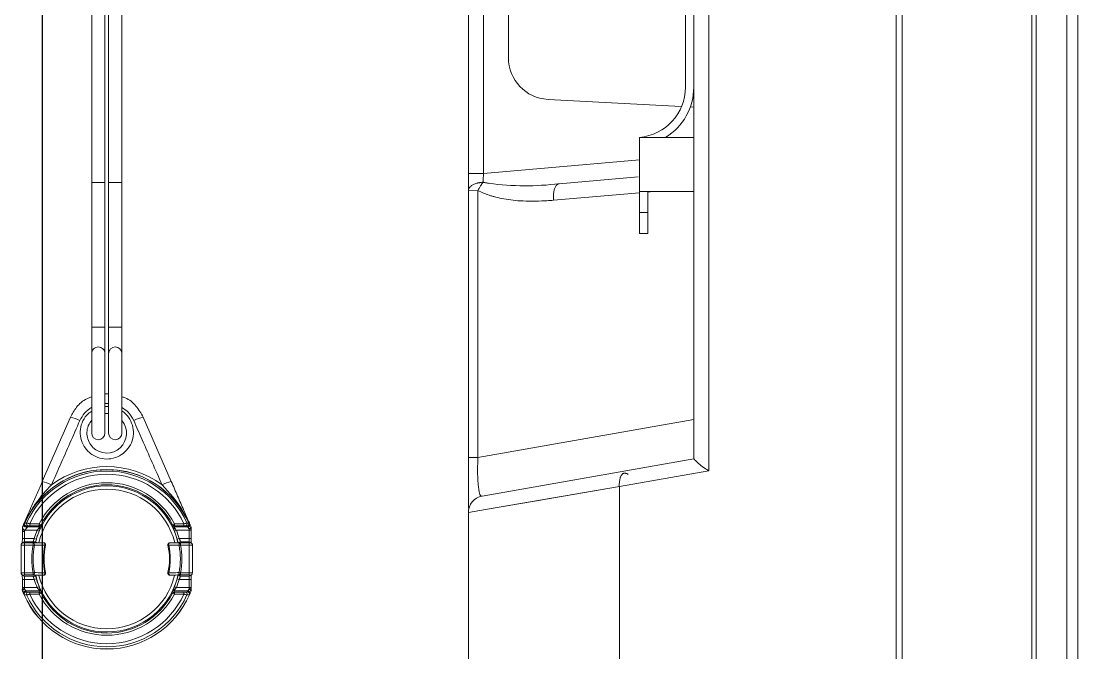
# Model space of a CAD drawing. Extents: x -382 to 1420, y -377 to 265.
# Drawn here: x 396.362 to 401.344, y -176.146 to -173.168 of the extents above; entities that cross this region are included whole.
import ezdxf

# ---------------------------------------------------------------- set-up
doc = ezdxf.new("R2010")
doc.units = 0
doc.header["$MEASUREMENT"] = 0
for name, color, linetype in [('AV-Anno-Iden', 154, 'CONTINUOUS'), ('AV-Detl-Obje', 84, 'CONTINUOUS'), ('AV-Detl-Obje-Brkt', 202, 'CONTINUOUS'), ('AV-Elev-Wall', 160, 'CONTINUOUS')]:
    doc.layers.add(name, color=color, linetype=linetype)

# ---------------------------------------------------------------- blocks, each defined once
blk = doc.blocks.new('A$C42D23839')
at = {"layer": 'AV-Detl-Obje-Brkt', "linetype": 'Continuous', "lineweight": 15}
for p, q in [((1.6334, 4.0956), (1.6334, 2.1671)), ((1.6958, 2.1671), (1.6958, 4.0567)), ((1.7133, 4.0499), (1.7133, 2.1671)), ((1.7758, 2.1671), (1.7758, 4.0368)), ((1.6334, 2.1671), (1.6334, 1.4861)), ((1.6334, 2.1671), (1.6958, 2.1671)), ((1.6958, 1.4861), (1.6958, 2.1671)), ((1.7133, 2.1671), (1.7133, 1.4861)), ((1.7133, 2.1671), (1.7446, 2.1671)), ((1.7446, 2.1671), (1.7758, 2.1671)), ((1.7758, 1.4861), (1.7758, 2.1671)), ((1.6334, 1.4861), (1.6334, 1.3613)), ((1.6334, 1.4861), (1.6958, 1.4861)), ((1.6958, 1.3613), (1.6958, 1.4861)), ((1.7133, 1.4861), (1.7133, 1.3613)), ((1.7133, 1.4861), (1.7446, 1.4861)), ((1.7446, 1.4861), (1.7758, 1.4861)), ((1.7758, 1.3613), (1.7758, 1.4861)), ((1.6334, 1.3613), (1.6334, 0.9866)), ((1.6958, 0.9866), (1.6958, 1.3613)), ((1.7133, 1.3613), (1.7133, 0.9866)), ((1.7758, 0.9866), (1.7758, 1.3613)), ((1.6946, 1.1716), (1.7119, 1.1713)), ((1.7133, 1.1263), (1.6958, 1.1267)), ((1.6958, 1.1126), (1.7133, 1.1124)), ((1.4007, 0.7588), (1.5328, 1.0616)), ((1.7133, 1.0789), (1.6958, 1.0791)), ((1.8763, 1.0616), (2.0085, 0.7588)), ((1.3148, 0.5619), (1.3176, 0.5621)), ((1.3153, 0.5632), (1.3177, 0.5621)), ((1.3176, 0.5621), (1.318, 0.5622)), ((1.3177, 0.5621), (1.3176, 0.5621)), ((1.3263, 0.5483), (1.3239, 0.548)), ((1.3268, 0.5483), (1.3263, 0.5483)), ((1.3353, 0.5491), (1.3268, 0.5483)), ((1.3413, 0.5492), (1.3413, 0.5592)), ((1.3413, 0.5592), (1.3856, 0.5592)), ((1.3856, 0.5492), (1.3413, 0.5492)), ((1.3856, 0.5492), (1.3856, 0.5592)), ((1.3945, 0.5545), (1.3856, 0.5592)), ((1.3887, 0.5441), (1.3856, 0.5492)), ((2.0147, 0.5545), (2.0235, 0.5592)), ((2.0235, 0.5492), (2.0204, 0.5441)), ((2.0235, 0.5592), (2.0679, 0.5592)), ((2.0235, 0.5492), (2.0235, 0.5592)), ((2.0679, 0.5492), (2.0235, 0.5492)), ((2.0679, 0.5492), (2.0679, 0.5592)), ((2.0824, 0.5483), (2.0739, 0.5491)), ((2.0829, 0.5483), (2.0824, 0.5483)), ((2.0852, 0.548), (2.0829, 0.5483)), ((2.0912, 0.5622), (2.0915, 0.5621)), ((2.0939, 0.5632), (2.0915, 0.5621)), ((2.0915, 0.5621), (2.0915, 0.5621)), ((2.0915, 0.5621), (2.0944, 0.5619)), ((1.3064, 0.5382), (1.3074, 0.5437)), ((1.3064, 0.5285), (1.3064, 0.4895)), ((1.3064, 0.5285), (1.3164, 0.5285)), ((1.3765, 0.5285), (1.3164, 0.5285)), ((1.3164, 0.5285), (1.3164, 0.4895)), ((1.3223, 0.5441), (1.3887, 0.5441)), ((1.3857, 0.5247), (1.3765, 0.5285)), ((1.3824, 0.5367), (1.3855, 0.5395)), ((1.3935, 0.5405), (1.3915, 0.5377)), ((2.0177, 0.5377), (2.0156, 0.5405)), ((2.0204, 0.5441), (2.0783, 0.5441)), ((2.0235, 0.5247), (2.0327, 0.5285)), ((2.0236, 0.5395), (2.0268, 0.5367)), ((2.0907, 0.5285), (2.0327, 0.5285)), ((2.0795, 0.5427), (2.0783, 0.5441)), ((2.0907, 0.5285), (2.0963, 0.5304)), ((2.0927, 0.5225), (2.0963, 0.5304)), ((2.0927, 0.4895), (2.0927, 0.5225)), ((2.1027, 0.5225), (2.0927, 0.5225)), ((2.1027, 0.5292), (2.1027, 0.5225)), ((2.1027, 0.4895), (2.1027, 0.5225)), ((1.3008, 0.459), (1.3008, 0.3276)), ((1.3087, 0.471), (1.3038, 0.466)), ((1.3064, 0.4895), (1.3164, 0.4895)), ((1.3158, 0.4739), (1.3108, 0.469)), ((1.3108, 0.469), (1.3165, 0.4688)), ((1.3574, 0.4739), (1.3158, 0.4739)), ((1.3164, 0.4895), (1.363, 0.4895)), ((1.3165, 0.4588), (1.3165, 0.4688)), ((1.3165, 0.4688), (1.3572, 0.4688)), ((1.3165, 0.4588), (1.3165, 0.3277)), ((1.3572, 0.4588), (1.3165, 0.4588)), ((1.3572, 0.4688), (1.4064, 0.4699)), ((1.3572, 0.4588), (1.3572, 0.4688)), ((1.3636, 0.4576), (1.3572, 0.4588)), ((1.3603, 0.4705), (1.3574, 0.4739)), ((1.362, 0.4703), (1.3603, 0.4705)), ((1.3726, 0.4868), (1.363, 0.4895)), ((1.3685, 0.4701), (1.3692, 0.4731)), ((1.4064, 0.4699), (1.3788, 0.47)), ((1.4162, 0.4577), (1.4128, 0.4585)), ((1.9965, 0.4585), (1.9931, 0.4577)), ((2.0317, 0.4699), (2.0028, 0.4699)), ((2.0028, 0.4699), (2.0519, 0.4688)), ((2.0317, 0.4699), (2.0028, 0.4699)), ((2.0366, 0.4868), (2.0462, 0.4895)), ((2.0438, 0.4704), (2.04, 0.4735)), ((2.04, 0.4735), (2.0407, 0.4702)), ((2.0519, 0.4588), (2.0455, 0.4576)), ((2.0462, 0.4895), (2.0927, 0.4895)), ((2.0934, 0.4739), (2.0517, 0.4739)), ((2.0519, 0.4588), (2.0519, 0.4688)), ((2.0519, 0.4688), (2.0927, 0.4688)), ((2.0927, 0.4588), (2.0519, 0.4588)), ((2.1027, 0.4895), (2.0927, 0.4895)), ((2.0927, 0.4688), (2.0983, 0.469)), ((2.0927, 0.4588), (2.0927, 0.4688)), ((2.0927, 0.3277), (2.0927, 0.4588)), ((2.0983, 0.469), (2.0934, 0.4739)), ((2.1054, 0.466), (2.1005, 0.471)), ((2.1083, 0.3276), (2.1083, 0.459)), ((1.3038, 0.3205), (1.3087, 0.3156)), ((1.3165, 0.3177), (1.3108, 0.3176)), ((1.3108, 0.3176), (1.3158, 0.3126)), ((1.3158, 0.3126), (1.3574, 0.3126)), ((1.3165, 0.3277), (1.3572, 0.3277)), ((1.3165, 0.3177), (1.3165, 0.3277)), ((1.3572, 0.3177), (1.3165, 0.3177)), ((1.3572, 0.3277), (1.3636, 0.3289)), ((1.3572, 0.3177), (1.3572, 0.3277)), ((1.4064, 0.3166), (1.3572, 0.3177)), ((1.3574, 0.3126), (1.3603, 0.3161)), ((1.363, 0.297), (1.3726, 0.2997)), ((1.3788, 0.3166), (1.4064, 0.3166)), ((1.4128, 0.328), (1.4162, 0.3288)), ((1.9931, 0.3288), (1.9965, 0.3281)), ((2.0519, 0.3177), (2.0028, 0.3166)), ((2.0028, 0.3166), (2.0317, 0.3166)), ((2.0028, 0.3166), (2.0317, 0.3166)), ((2.0462, 0.297), (2.0366, 0.2997)), ((2.0407, 0.3163), (2.04, 0.3131)), ((2.0455, 0.3289), (2.0519, 0.3277)), ((2.0517, 0.3126), (2.0934, 0.3126)), ((2.0519, 0.3277), (2.0927, 0.3277)), ((2.0519, 0.3177), (2.0519, 0.3277)), ((2.0927, 0.3177), (2.0519, 0.3177)), ((2.0927, 0.3177), (2.0927, 0.3277)), ((2.0983, 0.3176), (2.0927, 0.3177)), ((2.0934, 0.3126), (2.0983, 0.3176)), ((2.1005, 0.3156), (2.1054, 0.3205)), ((1.3064, 0.297), (1.3064, 0.258)), ((1.3164, 0.297), (1.3064, 0.297)), ((1.3164, 0.258), (1.3064, 0.258)), ((1.363, 0.297), (1.3164, 0.297)), ((1.3164, 0.297), (1.3164, 0.258)), ((1.3164, 0.258), (1.3765, 0.258)), ((1.3765, 0.258), (1.3857, 0.2619)), ((1.3855, 0.247), (1.3824, 0.2499)), ((2.0327, 0.258), (2.0235, 0.2619)), ((2.0268, 0.2499), (2.0236, 0.247)), ((2.0327, 0.258), (2.0927, 0.258)), ((2.0927, 0.297), (2.0462, 0.297)), ((2.0927, 0.258), (2.0927, 0.297)), ((2.0927, 0.297), (2.1027, 0.297)), ((2.0927, 0.258), (2.1027, 0.258)), ((2.1027, 0.258), (2.1027, 0.297)), ((1.3074, 0.2429), (1.3064, 0.2483)), ((1.3148, 0.2245), (1.3151, 0.2246)), ((1.3887, 0.2424), (1.3223, 0.2424)), ((1.324, 0.2384), (1.3353, 0.2375)), ((1.3413, 0.2374), (1.3413, 0.2274)), ((1.3413, 0.2374), (1.3856, 0.2374)), ((1.3856, 0.2274), (1.3413, 0.2274)), ((1.3856, 0.2374), (1.3887, 0.2424)), ((1.3856, 0.2274), (1.3856, 0.2374)), ((1.3856, 0.2274), (1.3945, 0.232)), ((1.3915, 0.2488), (1.3935, 0.246)), ((2.0235, 0.2274), (2.0147, 0.232)), ((2.0156, 0.246), (2.0177, 0.2488)), ((2.0204, 0.2424), (2.0235, 0.2374)), ((2.0869, 0.2424), (2.0204, 0.2424)), ((2.0235, 0.2374), (2.0679, 0.2374)), ((2.0235, 0.2374), (2.0235, 0.2274)), ((2.0679, 0.2274), (2.0235, 0.2274)), ((2.0679, 0.2374), (2.0679, 0.2274)), ((2.0739, 0.2375), (2.0852, 0.2384)), ((2.0943, 0.2245), (2.094, 0.2246)), ((2.1018, 0.2429), (2.1028, 0.2483))]:
    blk.add_line(p, q, dxfattribs=at)
at = {"layer": 'AV-Detl-Obje-Brkt', "linetype": 'Continuous', "lineweight": 15, "flags": 128}
for points in [[(2.0777, 0.5441), (2.0817, 0.5445), (2.084, 0.5451)], [(2.0843, 0.5438), (2.0832, 0.5434), (2.0795, 0.5427)], [(1.3018, 0.4631), (1.3025, 0.4645), (1.3038, 0.466)], [(2.1054, 0.3205), (2.1066, 0.322), (2.1075, 0.3235)]]:
    blk.add_lwpolyline(points, dxfattribs=at)
at = {"layer": 'AV-Detl-Obje-Brkt', "linetype": 'Continuous', "lineweight": 15}
for centre, radius, start, end in [((1.6646, 1.3612), 0.0312, 0.0369, 179.9631), ((1.7445, 1.3612), 0.0312, 89.9771, 179.9771), ((1.7446, 1.3612), 0.0312, 0.0229, 90.0229), ((1.5013, 0.8991), 0.1655, 62.4653, 79.0136), ((1.9079, 0.8991), 0.1655, 100.9864, 117.5347), ((1.7046, 0.9857), 0.093, 139.9845, 314.4176), ((1.6646, 0.9866), 0.0312, 180, 0), ((1.7446, 0.9866), 0.0312, 180, 0), ((1.7046, 0.3933), 0.4219, 23.6008, 156.3992), ((1.7046, 0.3933), 0.4144, 24.1759, 155.8241), ((1.7046, 0.3933), 0.4214, 38.9031, 147.9903), ((1.7046, 0.3933), 0.4356, 53.2381, 126.7619), ((1.7046, 0.3933), 0.3994, 24.5433, 155.4567), ((1.7046, 0.3933), 0.3595, 27.4787, 152.5213), ((1.3293, 0.5072), 0.2615, 64.022, 74.1649), ((2.0799, 0.5072), 0.2615, 105.8351, 115.978), ((1.7046, 0.3933), 0.3443, 12.9956, 166.8917), ((1.7046, 0.3933), 0.3293, 13.7563, 166.4912), ((1.7046, 0.3933), 0.3495, 27.4787, 152.5213), ((1.7046, 0.3933), 0.4247, 158.5708, 158.7458), ((1.3223, 0.5541), 0.00999, 157.2029, 269.9955), ((1.7046, 0.3933), 0.4247, 156.6049, 157.1853), ((1.3239, 0.5579), 0.00999, 156.6227, 269.9951), ((1.7046, 0.3933), 0.4247, 156.4218, 156.6049), ((1.3269, 0.5583), 0.01, 157.839, 266.632), ((1.3272, 0.5583), 0.01, 157.4594, 267.653), ((1.3357, 0.5591), 0.01, 156.9314, 267.6199), ((1.3856, 0.5592), 0.01, 270.0255, 332.4958), ((1.3887, 0.5541), 0.01, 270.0258, 332.9921), ((2.4905, 1.2386), 1.292, 211.9719, 212.2334), ((0.9217, 1.2367), 1.2884, 327.7663, 328.0285), ((2.0205, 0.5541), 0.01, 207.0079, 269.9742), ((2.0235, 0.5592), 0.01, 207.5042, 269.9745), ((2.0735, 0.5591), 0.01, 272.3801, 23.0686), ((2.0819, 0.5583), 0.01, 272.347, 22.5406), ((2.0823, 0.5583), 0.01, 273.368, 22.161), ((2.0852, 0.5579), 0.00999, 270.0049, 23.3773), ((2.0866, 0.5546), 0.00999, 270.0045, 22.8784), ((1.7046, 0.3933), 0.4247, 23.3951, 23.5782), ((1.7046, 0.3933), 0.4247, 22.896, 23.3951), ((1.7046, 0.3933), 0.4247, 20.8069, 21.4292), ((1.3141, 0.5434), 0.0093, 214.198, 284.3087), ((1.3175, 0.546), 0.0104, 192.7862, 265.5283), ((1.7046, 0.3833), 0.4147, 156.6049, 157.1853), ((1.7046, 0.3933), 0.3549, 157.6044, 164.2684), ((1.7046, 0.3933), 0.3449, 157.6044, 164.2684), ((1.3863, 0.5428), 0.00731, 237.9198, 315.2546), ((2.0229, 0.5428), 0.00731, 224.7454, 302.0802), ((1.7046, 0.3933), 0.3449, 15.7316, 22.3956), ((1.7046, 0.3933), 0.3549, 15.7316, 22.3956), ((1.7046, 0.3833), 0.4147, 22.896, 23.3951), ((1.7046, 0.3933), 0.4091, 18.4174, 19.2995), ((2.0976, 0.5202), 0.0104, 60.5062, 97.1794), ((2.0991, 0.5385), 0.00355, 359.2467, 42.1297), ((1.3108, 0.459), 0.00998, 89.956, 134.9966), ((1.3158, 0.4639), 0.00998, 89.956, 134.9966), ((1.7046, 0.3933), 0.3535, 169.3133, 190.6867), ((1.3543, 0.4597), 0.00954, 347.2399, 72.3878), ((1.3575, 0.4639), 0.00999, 39.1841, 90.038), ((1.7046, 0.3933), 0.347, 169.3133, 190.6867), ((1.7046, 0.3933), 0.299, 167.4012, 192.5988), ((1.4035, 0.4607), 0.00963, 346.4114, 71.9513), ((1.4064, 0.4599), 0.00999, 347.4012, 89.8718), ((1.7046, 0.3933), 0.2955, 167.4012, 192.5988), ((2.0028, 0.4599), 0.00999, 90.1282, 192.5926), ((1.7046, 0.3933), 0.2956, 347.4074, 12.5926), ((2.0058, 0.4607), 0.00963, 108.1948, 193.5937), ((1.7046, 0.3933), 0.2991, 347.4074, 12.5926), ((2.0548, 0.4597), 0.00954, 107.7585, 192.7745), ((1.7046, 0.3933), 0.347, 349.3128, 10.6872), ((1.7046, 0.3933), 0.3535, 349.3128, 10.6872), ((2.0934, 0.4639), 0.00998, 45.0034, 90.044), ((2.0983, 0.459), 0.00998, 45.0034, 90.044), ((2.0983, 0.459), 0.00998, 22.1844, 44.9992), ((1.3108, 0.3276), 0.00998, 199.4115, 224.999), ((1.3108, 0.3276), 0.00998, 225.0034, 270.044), ((1.3158, 0.3226), 0.00998, 225.0034, 270.044), ((1.3543, 0.3268), 0.00954, 287.6122, 12.7601), ((1.3575, 0.3226), 0.00999, 269.9613, 320.8025), ((1.7046, 0.3933), 0.3443, 191.8193, 346.8372), ((1.7046, 0.3933), 0.3449, 195.7316, 202.3956), ((1.7046, 0.3933), 0.3293, 193.7032, 346.3886), ((1.4035, 0.3258), 0.00963, 288.0487, 13.5886), ((1.4064, 0.3266), 0.00999, 270.1282, 12.5988), ((2.0028, 0.3266), 0.00999, 167.4074, 269.8718), ((2.0058, 0.3258), 0.00963, 166.4063, 251.8052), ((1.7046, 0.3933), 0.3449, 337.6044, 344.2684), ((2.0548, 0.3268), 0.00954, 167.2255, 252.2415), ((2.0934, 0.3226), 0.00998, 269.956, 314.9966), ((2.0983, 0.3276), 0.00998, 269.956, 314.9966), ((1.3141, 0.2431), 0.0093, 75.6913, 145.802), ((1.3175, 0.2406), 0.0104, 94.4717, 167.2138), ((1.7046, 0.3933), 0.3549, 195.7316, 202.3956), ((1.3863, 0.2437), 0.00731, 44.7454, 122.0802), ((2.0229, 0.2437), 0.00731, 57.9198, 135.2546), ((1.7046, 0.3933), 0.3549, 337.6044, 344.2684), ((2.0916, 0.2406), 0.0104, 12.7862, 85.5283), ((2.0951, 0.2431), 0.0093, 34.198, 104.3087), ((1.7046, 0.3933), 0.4247, 201.2879, 201.4894), ((1.3223, 0.2324), 0.00999, 90.0045, 202.7971), ((1.7046, 0.3933), 0.4247, 202.8147, 203.414), ((1.324, 0.2285), 0.00999, 90.0049, 203.3962), ((1.3244, 0.2284), 0.01, 92.3364, 202.369), ((1.7046, 0.3933), 0.4247, 203.414, 336.586), ((1.7046, 0.3933), 0.4244, 203.414, 336.586), ((1.7046, 0.4033), 0.4147, 202.8147, 203.414), ((1.3357, 0.2275), 0.01, 92.3801, 203.0686), ((1.7046, 0.3933), 0.4144, 204.1759, 335.8241), ((1.7046, 0.3933), 0.3994, 204.5433, 335.4567), ((1.3856, 0.2274), 0.01, 27.5042, 89.9745), ((1.7046, 0.3933), 0.3595, 207.4787, 332.5213), ((1.3887, 0.2324), 0.01, 27.0079, 89.9742), ((2.4874, -0.4502), 1.2884, 147.7663, 148.0285), ((1.7046, 0.3933), 0.3495, 207.4787, 332.5213), ((2.0205, 0.2324), 0.01, 90.0258, 152.9921), ((0.9187, -0.4521), 1.292, 31.9719, 32.2334), ((2.0235, 0.2274), 0.01, 90.0255, 152.4958), ((2.0735, 0.2275), 0.01, 336.9314, 87.6199), ((1.7046, 0.4033), 0.4147, 336.586, 337.1853), ((2.0848, 0.2284), 0.01, 337.631, 87.6636), ((2.0852, 0.2285), 0.00999, 336.6038, 89.9951), ((2.0869, 0.2324), 0.00999, 337.2029, 89.9955), ((1.7046, 0.3933), 0.4247, 336.586, 337.1853), ((1.7046, 0.3933), 0.4247, 338.5094, 338.7114)]:
    blk.add_arc(centre, radius, start, end, dxfattribs=at)
for centre, major_axis, ratio, start_param, end_param in [((1.3058, 0.5285), (0, 0.0256), 0.026186, 4.712389, 5.100747), ((1.3157, 0.5285), (0, 0.0156), 0.042945, 4.712389, 5.100747), ((1.3165, 0.459), (0.0156, 0), 0.009427, 3.115413, 4.712389), ((1.3058, 0.4895), (0, 0.0256), 0.026186, 3.744453, 4.712389), ((1.3157, 0.4895), (0, 0.0156), 0.042945, 3.167773, 4.712389), ((2.0934, 0.4895), (0, 0.0156), 0.042945, 1.570796, 3.115413), ((2.0927, 0.459), (0.0156, 0), 0.009427, 4.712389, 6.309365), ((2.1034, 0.4895), (0, 0.0256), 0.026186, 1.570796, 2.51859), ((1.3165, 0.3276), (0.0156, 0), 0.009427, 1.570796, 3.167773), ((1.3058, 0.297), (0, 0.0256), 0.026186, 4.712389, 5.660182), ((1.3157, 0.297), (0, 0.0156), 0.042945, 4.712389, 6.257005), ((2.0927, 0.3276), (0.0156, 0), 0.009427, 6.257005, 7.853982), ((2.0934, 0.297), (0, 0.0156), 0.042945, 0.02618, 1.570796), ((2.1034, 0.297), (0, 0.0256), 0.026186, 0.60286, 1.570796), ((1.3058, 0.258), (0, 0.0256), 0.026186, 4.324031, 4.712389), ((1.3157, 0.258), (0, 0.0156), 0.042945, 4.324031, 4.712389), ((2.0934, 0.258), (0, 0.0156), 0.042945, 1.570796, 1.959154), ((2.1034, 0.258), (0, 0.0256), 0.026186, 1.570796, 1.959154)]:
    blk.add_ellipse(centre, major_axis=major_axis, ratio=ratio, start_param=start_param, end_param=end_param, dxfattribs=at)
for points, knots in [([(1.5328, 1.0616), (1.5433, 1.0798), (1.5641, 1.1162), (1.6024, 1.1486), (1.628, 1.1561), (1.6334, 1.1577)], [0, 0, 0, 0, 0.440898, 0.882048, 1, 1, 1, 1]), ([(1.7758, 1.1572), (1.7836, 1.1547), (1.8113, 1.1455), (1.8483, 1.1121), (1.8674, 1.0777), (1.8763, 1.0616)], [0, 0, 0, 0, 0.171605, 0.611562, 1, 1, 1, 1]), ([(1.6334, 1.1074), (1.6227, 1.1004), (1.5988, 1.0849), (1.5853, 1.0597), (1.5778, 1.0459)], [0, 0, 0, 0, 0.449261, 1, 1, 1, 1]), ([(1.8314, 1.0459), (1.8249, 1.058), (1.8114, 1.0833), (1.788, 1.0998), (1.7758, 1.1083)], [0, 0, 0, 0, 0.481242, 1, 1, 1, 1]), ([(1.7918, 0.8995), (1.7864, 0.8948), (1.7704, 0.8809), (1.7375, 0.8664), (1.695, 0.8624), (1.6533, 0.8727), (1.6173, 0.8961), (1.5912, 0.9303), (1.578, 0.971), (1.5791, 1.0139), (1.5946, 1.0536), (1.6149, 1.0795), (1.6301, 1.0892), (1.6334, 1.0914)], [0, 0, 0, 0, 0.052004, 0.154263, 0.255317, 0.357568, 0.460097, 0.562641, 0.665033, 0.76721, 0.86926, 0.971432, 1, 1, 1, 1]), ([(1.7697, 0.9193), (1.7732, 0.923), (1.7839, 0.9344), (1.7958, 0.9585), (1.7999, 0.9901), (1.7939, 1.0217), (1.7818, 1.0389), (1.7758, 1.0473)], [0, 0, 0, 0, 0.109422, 0.333059, 0.557559, 0.782153, 1, 1, 1, 1]), ([(1.7758, 1.0904), (1.7841, 1.0845), (1.8038, 1.0702), (1.8233, 1.0359), (1.8325, 0.9941), (1.8267, 0.9517), (1.8109, 0.9197), (1.7966, 0.9045), (1.7918, 0.8995)], [0, 0, 0, 0, 0.138189, 0.33043, 0.522755, 0.714798, 0.906201, 1, 1, 1, 1]), ([(1.5778, 1.0459), (1.5644, 1.0155), (1.5199, 0.9143), (1.4751, 0.8131), (1.4439, 0.7423)], [0, 0, 0, 0, 0.300592, 1, 1, 1, 1]), ([(1.9653, 0.7423), (1.9519, 0.7727), (1.9071, 0.874), (1.8625, 0.9751), (1.8314, 1.0459)], [0, 0, 0, 0, 0.300595, 1, 1, 1, 1]), ([(1.3153, 0.5632), (1.324, 0.5831), (1.3427, 0.6259), (1.3702, 0.689), (1.3905, 0.7354), (1.4007, 0.7588)], [0, 0, 0, 0, 0.301818, 0.649408, 1, 1, 1, 1]), ([(2.0085, 0.7588), (2.0168, 0.7398), (2.0335, 0.7016), (2.0555, 0.651), (2.0754, 0.6055), (2.0877, 0.5773), (2.0939, 0.5632)], [0, 0, 0, 0, 0.284995, 0.575463, 0.786743, 1, 1, 1, 1]), ([(1.4439, 0.7423), (1.4098, 0.7057), (1.3733, 0.6665), (1.3475, 0.6202), (1.3458, 0.6171)], [0, 0, 0, 0, 0.934119, 1, 1, 1, 1]), ([(2.0357, 0.6597), (2.0279, 0.6705), (2.0067, 0.6999), (1.9813, 0.7259), (1.9653, 0.7423)], [0, 0, 0, 0, 0.369659, 1, 1, 1, 1]), ([(2.0915, 0.5621), (2.0771, 0.5924), (2.0609, 0.6265), (2.0382, 0.6564), (2.0357, 0.6597)], [0, 0, 0, 0, 0.889018, 1, 1, 1, 1]), ([(1.3458, 0.6171), (1.3417, 0.61), (1.3313, 0.5922), (1.3228, 0.5734), (1.3177, 0.5621)], [0, 0, 0, 0, 0.398712, 1, 1, 1, 1]), ([(1.3074, 0.5437), (1.3077, 0.5446), (1.309, 0.5479), (1.3109, 0.5527), (1.3127, 0.5569), (1.3129, 0.5576), (1.3131, 0.558)], [0, 0, 0, 0, 0.118513, 0.421658, 0.711392, 1, 1, 1, 1]), ([(1.318, 0.5622), (1.3199, 0.5624), (1.3227, 0.5626), (1.3256, 0.5629), (1.3265, 0.563)], [0, 0, 0, 0, 0.686394, 1, 1, 1, 1]), ([(1.3265, 0.563), (1.3271, 0.5629), (1.3283, 0.5626), (1.3318, 0.5617), (1.3362, 0.5605), (1.3396, 0.5596), (1.3413, 0.5592)], [0, 0, 0, 0, 0.249881, 0.492976, 0.745798, 1, 1, 1, 1]), ([(1.3413, 0.5492), (1.3406, 0.5492), (1.3393, 0.5492), (1.3375, 0.5491), (1.336, 0.5491), (1.3355, 0.5491), (1.3353, 0.5491)], [0, 0, 0, 0, 0.261219, 0.517634, 0.75852, 1, 1, 1, 1]), ([(2.0679, 0.5592), (2.0697, 0.5597), (2.0735, 0.5607), (2.0784, 0.5619), (2.0814, 0.5627), (2.0824, 0.5629), (2.0827, 0.563)], [0, 0, 0, 0, 0.281347, 0.567741, 0.848358, 1, 1, 1, 1]), ([(2.0739, 0.5491), (2.0737, 0.5491), (2.0734, 0.5491), (2.0721, 0.5491), (2.0701, 0.5492), (2.0686, 0.5492), (2.0679, 0.5492)], [0, 0, 0, 0, 0.145896, 0.421612, 0.711012, 1, 1, 1, 1]), ([(2.0827, 0.563), (2.0846, 0.5628), (2.0875, 0.5625), (2.0903, 0.5623), (2.0912, 0.5622)], [0, 0, 0, 0, 0.686394, 1, 1, 1, 1]), ([(2.0847, 0.5444), (2.0854, 0.5444), (2.0865, 0.5445), (2.0876, 0.5446), (2.0887, 0.5448), (2.0902, 0.5452), (2.0925, 0.5463), (2.0949, 0.5485), (2.0958, 0.5507), (2.0962, 0.5517)], [0, 0, 0, 0, 0.275329, 0.375396, 0.445238, 0.520577, 0.636705, 0.83334, 1, 1, 1, 1]), ([(2.0944, 0.562), (2.0953, 0.5599), (2.0973, 0.5552), (2.1001, 0.548), (2.1016, 0.5441)], [0, 0, 0, 0, 0.467003, 1, 1, 1, 1]), ([(2.0964, 0.5538), (2.0966, 0.5544), (2.0968, 0.5555), (2.0964, 0.5565), (2.0962, 0.5571)], [0, 0, 0, 0, 0.495689, 1, 1, 1, 1]), ([(1.3164, 0.5344), (1.3164, 0.5344), (1.3164, 0.5347), (1.3164, 0.5351), (1.3166, 0.5354), (1.3167, 0.5356)], [0, 0, 0, 0, 0.009876, 0.648711, 1, 1, 1, 1]), ([(1.3223, 0.5441), (1.3221, 0.5439), (1.3219, 0.5435), (1.3201, 0.5409), (1.3183, 0.5381), (1.3171, 0.5361), (1.3167, 0.5356)], [0, 0, 0, 0, 0.2812966, 0.5695002, 0.8780553, 1, 1, 1, 1]), ([(1.3765, 0.5285), (1.3778, 0.5304), (1.3798, 0.5333), (1.3818, 0.5358), (1.3824, 0.5367)], [0, 0, 0, 0, 0.663989, 1, 1, 1, 1]), ([(1.3855, 0.5395), (1.3859, 0.54), (1.387, 0.5415), (1.3885, 0.5435), (1.3886, 0.5439), (1.3887, 0.5441)], [0, 0, 0, 0, 0.204277, 0.607816, 1, 1, 1, 1]), ([(1.3855, 0.5395), (1.3856, 0.5395), (1.3868, 0.5391), (1.389, 0.5388), (1.3918, 0.5392), (1.393, 0.5401), (1.3935, 0.5405)], [0, 0, 0, 0, 0.021952, 0.374383, 0.687348, 1, 1, 1, 1]), ([(1.3915, 0.5377), (1.3908, 0.5363), (1.3889, 0.5323), (1.387, 0.5277), (1.3857, 0.5247)], [0, 0, 0, 0, 0.337593, 1, 1, 1, 1]), ([(2.0156, 0.5405), (2.0162, 0.5401), (2.0174, 0.5392), (2.0201, 0.5388), (2.0224, 0.5391), (2.0236, 0.5395), (2.0236, 0.5395)], [0, 0, 0, 0, 0.314012, 0.627922, 0.978049, 1, 1, 1, 1]), ([(2.0235, 0.5247), (2.0222, 0.5277), (2.0202, 0.5323), (2.0183, 0.5363), (2.0177, 0.5377)], [0, 0, 0, 0, 0.662407, 1, 1, 1, 1]), ([(2.0204, 0.5441), (2.0205, 0.5439), (2.0207, 0.5435), (2.0221, 0.5415), (2.0233, 0.54), (2.0236, 0.5395)], [0, 0, 0, 0, 0.392184, 0.795723, 1, 1, 1, 1]), ([(2.0268, 0.5367), (2.0274, 0.5358), (2.0294, 0.5333), (2.0314, 0.5304), (2.0327, 0.5285)], [0, 0, 0, 0, 0.336011, 1, 1, 1, 1]), ([(2.0783, 0.5441), (2.0784, 0.5441), (2.0786, 0.5441), (2.0804, 0.5442), (2.0824, 0.5443), (2.0841, 0.5444)], [0, 0, 0, 0, 0.015548, 0.12881, 1, 1, 1, 1]), ([(2.0907, 0.5285), (2.0894, 0.5303), (2.0867, 0.534), (2.0829, 0.5388), (2.0806, 0.5415), (2.0797, 0.5425), (2.0795, 0.5427)], [0, 0, 0, 0, 0.325258, 0.646683, 0.948209, 1, 1, 1, 1]), ([(2.0841, 0.5444), (2.0848, 0.5444), (2.0862, 0.5445), (2.0865, 0.5446), (2.0866, 0.5446)], [0, 0, 0, 0, 0.524767, 1, 1, 1, 1]), ([(2.0963, 0.5304), (2.098, 0.5331), (2.1005, 0.5369), (2.1014, 0.5399), (2.1018, 0.5409)], [0, 0, 0, 0, 0.6792741, 1, 1, 1, 1]), ([(2.1016, 0.5441), (2.1016, 0.5441), (2.1017, 0.544), (2.1019, 0.5433), (2.102, 0.5423), (2.1018, 0.5413), (2.1018, 0.5409)], [0, 0, 0, 0, 0.027415, 0.150579, 0.603831, 1, 1, 1, 1]), ([(2.1016, 0.5441), (2.1016, 0.5441), (2.1017, 0.5438), (2.1021, 0.5427), (2.1026, 0.5409), (2.1026, 0.5392), (2.1027, 0.5385)], [0, 0, 0, 0, 0.027303, 0.150074, 0.602909, 1, 1, 1, 1]), ([(2.1027, 0.5385), (2.1027, 0.5378), (2.1027, 0.5348), (2.1027, 0.5316), (2.1027, 0.5292)], [0, 0, 0, 0, 0.2489049, 1, 1, 1, 1]), ([(1.3018, 0.4631), (1.3013, 0.462), (1.3007, 0.4607), (1.3009, 0.4593), (1.301, 0.459)], [0, 0, 0, 0, 0.806231, 1, 1, 1, 1]), ([(1.3038, 0.466), (1.303, 0.4652), (1.3021, 0.4643), (1.3018, 0.4632), (1.3018, 0.4631)], [0, 0, 0, 0, 0.962505, 1, 1, 1, 1]), ([(1.3574, 0.4739), (1.3574, 0.474), (1.3574, 0.4742), (1.3578, 0.4759), (1.3589, 0.4794), (1.3606, 0.4842), (1.3622, 0.4877), (1.363, 0.4895)], [0, 0, 0, 0, 0.112319, 0.322159, 0.540006, 0.767852, 1, 1, 1, 1]), ([(1.3603, 0.4705), (1.3603, 0.4704), (1.3604, 0.4704), (1.362, 0.4702), (1.3661, 0.4701), (1.3719, 0.47), (1.3765, 0.47), (1.3788, 0.47)], [0, 0, 0, 0, 0.067154, 0.295467, 0.528135, 0.764132, 1, 1, 1, 1]), ([(1.3781, 0.47), (1.3769, 0.47), (1.3731, 0.47), (1.3679, 0.4701), (1.3639, 0.4702), (1.3621, 0.4703), (1.362, 0.4703), (1.3619, 0.4703)], [0, 0, 0, 0, 0.149397, 0.469476, 0.739093, 0.909689, 1, 1, 1, 1]), ([(1.4128, 0.4585), (1.4077, 0.4584), (1.3913, 0.4581), (1.3749, 0.4578), (1.3636, 0.4576)], [0, 0, 0, 0, 0.310751, 1, 1, 1, 1]), ([(1.3726, 0.4868), (1.3718, 0.4839), (1.3705, 0.479), (1.3696, 0.4749), (1.3692, 0.4731)], [0, 0, 0, 0, 0.583648, 1, 1, 1, 1]), ([(2.0455, 0.4576), (2.0404, 0.4577), (2.0241, 0.458), (2.0077, 0.4583), (1.9965, 0.4585)], [0, 0, 0, 0, 0.312362, 1, 1, 1, 1]), ([(2.0438, 0.4704), (2.0436, 0.4704), (2.0432, 0.4703), (2.04, 0.4702), (2.0359, 0.4701), (2.0331, 0.47), (2.0317, 0.4699), (2.0317, 0.4699)], [0, 0, 0, 0, 0.220516, 0.492836, 0.743198, 0.994567, 1, 1, 1, 1]), ([(2.0406, 0.4702), (2.0406, 0.4705), (2.0402, 0.4725), (2.0388, 0.4784), (2.0373, 0.484), (2.0366, 0.4868)], [0, 0, 0, 0, 0.062528, 0.532925, 1, 1, 1, 1]), ([(2.0517, 0.4739), (2.0517, 0.4739), (2.0493, 0.4738), (2.0445, 0.4737), (2.0414, 0.4735), (2.04, 0.4735)], [0, 0, 0, 0, 0.007857, 0.561844, 1, 1, 1, 1]), ([(2.0462, 0.4895), (2.047, 0.4877), (2.0485, 0.4842), (2.0503, 0.4794), (2.0514, 0.4759), (2.0518, 0.4742), (2.0517, 0.474), (2.0517, 0.4739)], [0, 0, 0, 0, 0.2321481, 0.4599941, 0.6778414, 0.8876813, 1, 1, 1, 1]), ([(2.1075, 0.4627), (2.1074, 0.463), (2.107, 0.4643), (2.1061, 0.4653), (2.1054, 0.466)], [0, 0, 0, 0, 0.246852, 1, 1, 1, 1]), ([(2.1082, 0.459), (2.1082, 0.4594), (2.1083, 0.4608), (2.1078, 0.462), (2.1075, 0.4627)], [0, 0, 0, 0, 0.3736219, 1, 1, 1, 1]), ([(1.3016, 0.3243), (1.3017, 0.3238), (1.3021, 0.3224), (1.3031, 0.3212), (1.3038, 0.3205)], [0, 0, 0, 0, 0.328341, 1, 1, 1, 1]), ([(1.363, 0.297), (1.3625, 0.2982), (1.3612, 0.301), (1.3595, 0.3054), (1.3582, 0.3093), (1.3574, 0.312), (1.3574, 0.3124), (1.3574, 0.3126)], [0, 0, 0, 0, 0.155002, 0.374192, 0.585633, 0.793395, 1, 1, 1, 1]), ([(1.3636, 0.3289), (1.3687, 0.3288), (1.3851, 0.3285), (1.4015, 0.3282), (1.4128, 0.328)], [0, 0, 0, 0, 0.310751, 1, 1, 1, 1]), ([(1.3702, 0.309), (1.3696, 0.3117), (1.3686, 0.3161), (1.3681, 0.3187), (1.3679, 0.3196)], [0, 0, 0, 0, 0.6249804, 1, 1, 1, 1]), ([(1.3702, 0.309), (1.3705, 0.3078), (1.3712, 0.3049), (1.3721, 0.3016), (1.3726, 0.2997)], [0, 0, 0, 0, 0.411473, 1, 1, 1, 1]), ([(1.9965, 0.3281), (2.0016, 0.3281), (2.018, 0.3284), (2.0343, 0.3287), (2.0455, 0.3289)], [0, 0, 0, 0, 0.312362, 1, 1, 1, 1]), ([(2.0317, 0.3166), (2.0317, 0.3166), (2.0331, 0.3165), (2.0359, 0.3165), (2.04, 0.3164), (2.0432, 0.3162), (2.0436, 0.3161), (2.0438, 0.3161)], [0, 0, 0, 0, 0.005433, 0.256802, 0.507164, 0.779484, 1, 1, 1, 1]), ([(2.0366, 0.2997), (2.0373, 0.3025), (2.0388, 0.3081), (2.0402, 0.314), (2.0406, 0.3161), (2.0406, 0.3163)], [0, 0, 0, 0, 0.467075, 0.937472, 1, 1, 1, 1]), ([(2.04, 0.3131), (2.0406, 0.3135), (2.0418, 0.3145), (2.0431, 0.3155), (2.0438, 0.3161)], [0, 0, 0, 0, 0.445834, 1, 1, 1, 1]), ([(2.04, 0.3131), (2.0414, 0.313), (2.0445, 0.3128), (2.0493, 0.3127), (2.0517, 0.3126), (2.0517, 0.3126)], [0, 0, 0, 0, 0.438156, 0.992143, 1, 1, 1, 1]), ([(2.0517, 0.3126), (2.0517, 0.3126), (2.0518, 0.3124), (2.0514, 0.3106), (2.0503, 0.3071), (2.0485, 0.3023), (2.047, 0.2988), (2.0462, 0.297)], [0, 0, 0, 0, 0.112319, 0.322159, 0.540006, 0.767852, 1, 1, 1, 1]), ([(2.1054, 0.3205), (2.1062, 0.3213), (2.1071, 0.3223), (2.1074, 0.3235), (2.1074, 0.3236)], [0, 0, 0, 0, 0.924451, 1, 1, 1, 1]), ([(2.1074, 0.3236), (2.1079, 0.3246), (2.1084, 0.3259), (2.1082, 0.3273), (2.1082, 0.3275)], [0, 0, 0, 0, 0.799359, 1, 1, 1, 1]), ([(1.3167, 0.251), (1.3167, 0.251), (1.3166, 0.2512), (1.3164, 0.2516), (1.3164, 0.252), (1.3164, 0.2521)], [0, 0, 0, 0, 0.015737, 0.653184, 1, 1, 1, 1]), ([(1.3167, 0.251), (1.3171, 0.2504), (1.3183, 0.2484), (1.3201, 0.2456), (1.3219, 0.2431), (1.3221, 0.2426), (1.3223, 0.2424)], [0, 0, 0, 0, 0.121945, 0.4305, 0.718703, 1, 1, 1, 1]), ([(1.3824, 0.2499), (1.3818, 0.2507), (1.3798, 0.2533), (1.3778, 0.2561), (1.3765, 0.258)], [0, 0, 0, 0, 0.336011, 1, 1, 1, 1]), ([(1.3857, 0.2619), (1.387, 0.2588), (1.3889, 0.2542), (1.3908, 0.2502), (1.3915, 0.2488)], [0, 0, 0, 0, 0.6624075, 1, 1, 1, 1]), ([(2.0177, 0.2488), (2.019, 0.2516), (2.0209, 0.2557), (2.0228, 0.2603), (2.0235, 0.2619)], [0, 0, 0, 0, 0.6635273, 1, 1, 1, 1]), ([(2.0327, 0.258), (2.032, 0.2571), (2.0301, 0.2542), (2.0281, 0.2516), (2.0268, 0.2499)], [0, 0, 0, 0, 0.336758, 1, 1, 1, 1]), ([(2.0869, 0.2424), (2.087, 0.2426), (2.0873, 0.2431), (2.089, 0.2456), (2.0909, 0.2484), (2.0921, 0.2504), (2.0925, 0.251)], [0, 0, 0, 0, 0.281297, 0.5695, 0.878055, 1, 1, 1, 1]), ([(2.0928, 0.2521), (2.0928, 0.2521), (2.0928, 0.2518), (2.0927, 0.2514), (2.0925, 0.2511), (2.0925, 0.251)], [0, 0, 0, 0, 0.032658, 0.673322, 1, 1, 1, 1]), ([(1.3131, 0.2286), (1.3129, 0.2289), (1.3127, 0.2296), (1.3109, 0.2338), (1.309, 0.2386), (1.3077, 0.2419), (1.3074, 0.2429)], [0, 0, 0, 0, 0.2886082, 0.5783417, 0.8814874, 1, 1, 1, 1]), ([(1.3265, 0.2235), (1.3245, 0.2237), (1.3207, 0.2241), (1.317, 0.2244), (1.3151, 0.2246)], [0, 0, 0, 0, 0.514661, 1, 1, 1, 1]), ([(1.3413, 0.2274), (1.3394, 0.2269), (1.3357, 0.2259), (1.3308, 0.2246), (1.3277, 0.2238), (1.3268, 0.2236), (1.3265, 0.2235)], [0, 0, 0, 0, 0.281347, 0.567741, 0.848358, 1, 1, 1, 1]), ([(1.3353, 0.2375), (1.3354, 0.2375), (1.3358, 0.2374), (1.3371, 0.2374), (1.339, 0.2374), (1.3405, 0.2374), (1.3413, 0.2374)], [0, 0, 0, 0, 0.145896, 0.421612, 0.711012, 1, 1, 1, 1]), ([(1.3935, 0.246), (1.3929, 0.2464), (1.3918, 0.2474), (1.389, 0.2477), (1.3868, 0.2474), (1.3856, 0.247), (1.3855, 0.247)], [0, 0, 0, 0, 0.314012, 0.627922, 0.978049, 1, 1, 1, 1]), ([(1.3887, 0.2424), (1.3886, 0.2426), (1.3885, 0.243), (1.387, 0.245), (1.3859, 0.2465), (1.3855, 0.247)], [0, 0, 0, 0, 0.392184, 0.795723, 1, 1, 1, 1]), ([(2.0236, 0.247), (2.0236, 0.247), (2.0223, 0.2474), (2.0201, 0.2477), (2.0174, 0.2474), (2.0162, 0.2464), (2.0156, 0.246)], [0, 0, 0, 0, 0.021952, 0.374383, 0.687348, 1, 1, 1, 1]), ([(2.0236, 0.247), (2.0233, 0.2465), (2.0221, 0.245), (2.0207, 0.243), (2.0205, 0.2426), (2.0204, 0.2424)], [0, 0, 0, 0, 0.204277, 0.607816, 1, 1, 1, 1]), ([(2.0679, 0.2374), (2.0685, 0.2374), (2.0699, 0.2374), (2.0717, 0.2374), (2.0731, 0.2374), (2.0736, 0.2375), (2.0739, 0.2375)], [0, 0, 0, 0, 0.261219, 0.517634, 0.75852, 1, 1, 1, 1]), ([(2.0827, 0.2235), (2.0821, 0.2237), (2.0809, 0.2239), (2.0774, 0.2248), (2.0729, 0.226), (2.0696, 0.2269), (2.0679, 0.2274)], [0, 0, 0, 0, 0.249881, 0.492976, 0.745798, 1, 1, 1, 1]), ([(2.094, 0.2246), (2.0921, 0.2244), (2.0883, 0.2241), (2.0845, 0.2237), (2.0827, 0.2235)], [0, 0, 0, 0, 0.514661, 1, 1, 1, 1]), ([(2.1018, 0.2429), (2.1014, 0.2419), (2.1002, 0.2386), (2.0983, 0.2338), (2.0965, 0.2296), (2.0962, 0.2289), (2.0961, 0.2286)], [0, 0, 0, 0, 0.118513, 0.421658, 0.711392, 1, 1, 1, 1])]:
    blk.add_open_spline(points, degree=3, knots=knots, dxfattribs=at)
blk = doc.blocks.new('A$C90a6f177')
at = {"layer": 'AV-Detl-Obje', "lineweight": 0}
for points in [[(0.0001, 0.3361), (0.0001, 33.0358), (0.0519, 33.0876)], [(0.0519, 33.0876), (0.0519, 0.2844), (0.0001, 0.3361)], [(0.197, 33.1003), (0.197, 0.2717), (0.0519, 0.2844)], [(0.8249, 33.0251), (0.8251, 33.0255), (0.8251, 33.0265), (0.8252, 33.0275), (0.8252, 33.0283), (0.8253, 33.0293), (0.8255, 33.0302), (0.8256, 33.0313), (0.8257, 33.0326), (0.8259, 33.0337), (0.826, 33.0344), (0.8263, 33.0348), (0.8266, 33.035), (0.8267, 33.0351), (0.8282, 33.0349), (0.2166, 33.0885), (0.2166, 0.2835)], [(0.2166, 33.0806), (0.2166, 0.2913), (0.1969, 0.2913)], [(0.8571, 0.4212), (0.8571, 32.8761), (0.8577, 32.8849), (0.8579, 32.8928), (0.8576, 32.9014)], [(2.8739, 24.0037), (2.8739, 4.3949)], [(1.811, 4.628), (1.811, 23.6846), (1.8503, 23.6452)], [(1.8282, 6.2874), (1.811, 6.2865)], [(2.0668, 6.1435), (1.811, 6.1435)], [(2.0668, 6.0368), (2.802, 5.9724), (2.8739, 5.9724)], [(1.811, 5.8878), (2.0668, 5.8878)], [(2.4616, 5.913), (2.4608, 5.9142), (2.4597, 5.9159), (2.4584, 5.9174), (2.457, 5.9189), (2.4556, 5.9205), (2.454, 5.9216), (2.4534, 5.922), (2.452, 5.9231), (2.4504, 5.9239), (2.4488, 5.9245), (2.4473, 5.9249), (2.446, 5.9252)], [(2.4723, 5.8468), (2.4724, 5.8475), (2.4729, 5.8541), (2.473, 5.8601), (2.473, 5.8658), (2.4729, 5.8711), (2.4724, 5.876), (2.472, 5.8807), (2.4713, 5.885), (2.4706, 5.8893), (2.4697, 5.8932), (2.4687, 5.8969), (2.4676, 5.9005), (2.4662, 5.9039), (2.4647, 5.9071), (2.4633, 5.9101), (2.4616, 5.913)], [(2.0275, 5.7893), (2.0668, 5.7893)], [(1.811, 4.8132), (2.8285, 4.6338), (2.8739, 4.6338)], [(2.1573, 4.5398), (2.1568, 4.5412), (2.1556, 4.5442), (2.1545, 4.547), (2.1532, 4.5494), (2.152, 4.5516), (2.1506, 4.5534), (2.1493, 4.5549), (2.1481, 4.5563), (2.1467, 4.5576), (2.1453, 4.5584), (2.1438, 4.5592), (2.1424, 4.5598), (2.1407, 4.5601), (2.1389, 4.5604), (2.137, 4.5605), (2.135, 4.5605), (2.1328, 4.5602), (2.1307, 4.5598), (2.1284, 4.5592), (2.1259, 4.5583), (2.1236, 4.5573), (2.1216, 4.5562), (2.1196, 4.5548)], [(2.1619, 4.4975), (2.162, 4.498), (2.1622, 4.5022), (2.1622, 4.5065), (2.1622, 4.5108), (2.1619, 4.5151), (2.1615, 4.5194), (2.161, 4.5236), (2.1602, 4.5279), (2.1594, 4.5321), (2.1585, 4.536), (2.1573, 4.5398)], [(2.8739, 0.3229), (2.8739, 4.3745)]]:
    blk.add_lwpolyline(points, dxfattribs=at)
for points in [[(0.8329, 0.3717, -0.043102), (0.8282, 0.4213), (0.8282, 32.8761), (0.8571, 32.8761), (1.7398, 31.2006), (1.811, 31.2006)], [(1.7685, 31.6808), (1.77, 31.6704), (1.7712, 31.6597), (1.7725, 31.6487), (1.7736, 31.6372), (1.7746, 31.6253), (1.7753, 31.6129), (1.7758, 31.5997), (1.7762, 31.5858), (1.7764, 31.5708), (1.7765, 31.5547), (1.7764, 31.5364), (1.7761, 31.515), (1.7758, 31.4999), (1.7753, 31.474), (1.775, 31.4643), (1.7743, 31.4425), (1.7734, 31.423, -0.020283), (1.7633, 31.2979, -0.020006), (1.7551, 31.2492, -0.043101), (1.7398, 31.2006), (1.7398, 4.572)], [(1.8504, 13.1115), (1.8504, 6.3798, 0.389027), (2.0668, 6.1436), (2.0668, 5.6908), (2.0275, 5.6908), (2.0273, 5.8857), (2.0037, 5.8878)], [(2.0664, 5.8822), (2.4723, 5.8468, 0.00356), (2.5032, 5.8449), (2.5085, 5.8446), (2.5267, 5.8439), (2.5435, 5.8434), (2.5592, 5.843), (2.5741, 5.843), (2.5882, 5.843), (2.6018, 5.8432), (2.615, 5.8436), (2.6277, 5.8443), (2.6398, 5.845), (2.6516, 5.846), (2.6629, 5.8473), (2.6742, 5.8484), (2.6852, 5.8499), (2.6957, 5.8516), (2.706, 5.8534), (2.716, 5.8552), (2.7259, 5.8573), (2.7354, 5.8593), (2.7449, 5.8618), (2.7541, 5.8644, 0.004976), (2.7676, 5.8685, 0.014492), (2.7762, 5.8712, 0.025779), (2.8285, 5.8922), (2.8739, 5.8923), (2.8738, 5.8941), (2.8735, 5.8957), (2.8731, 5.8975), (2.8725, 5.8993), (2.8721, 5.9003), (2.8713, 5.902), (2.8704, 5.9035), (2.8696, 5.9052), (2.8685, 5.9066), (2.8674, 5.9079), (2.8668, 5.9084), (2.8651, 5.9105), (2.8629, 5.9125), (2.8608, 5.9143), (2.8583, 5.9162), (2.8555, 5.918), (2.8527, 5.9197), (2.8494, 5.9212), (2.8461, 5.9229), (2.8425, 5.9243), (2.8384, 5.9257), (2.8343, 5.9269), (2.8301, 5.9282), (2.829, 5.9285), (2.8265, 5.929), (2.8242, 5.9295), (2.8217, 5.9299), (2.8192, 5.9303), (2.8168, 5.9307), (2.8167, 5.9307), (2.8142, 5.9311), (2.8118, 5.9314), (2.8093, 5.9317), (2.8069, 5.932), (2.8045, 5.9321, 0.01336), (2.802, 5.9724), (2.802, 8.9522)], [(1.8504, 8.6361), (2.4983, 8.6022, -0.398795), (2.685, 8.4057), (2.685, 6.5191, -0.399059), (2.4983, 6.3225), (1.8701, 6.2896)], [(2.8142, 5.9183), (2.8132, 5.9197), (2.8124, 5.9211), (2.8114, 5.9227), (2.8104, 5.9239), (2.8094, 5.9253), (2.8093, 5.9256), (2.8083, 5.927), (2.8074, 5.9283), (2.8064, 5.9296), (2.8054, 5.931), (2.8044, 5.9321), (2.8017, 5.9314), (2.7989, 5.9308), (2.796, 5.9302), (2.7932, 5.9296), (2.7903, 5.929), (2.7901, 5.929), (2.7874, 5.9285), (2.7843, 5.9279), (2.7815, 5.9275), (2.7786, 5.927), (2.7757, 5.9265, -0.065344), (2.446, 5.9252), (2.073, 5.9577)], [(2.8218, 5.9056, -0.0125), (2.8285, 5.8922), (2.8285, 4.6338), (2.8285, 4.6323), (2.8292, 4.6194), (2.8297, 4.6066), (2.8301, 4.5937), (2.8303, 4.5807), (2.8304, 4.5678), (2.8303, 4.5555), (2.8298, 4.5435), (2.8294, 4.5319), (2.8289, 4.523), (2.8282, 4.5135), (2.8275, 4.5048), (2.8272, 4.5034), (2.8267, 4.498), (2.8258, 4.4927), (2.825, 4.4872), (2.8242, 4.4809), (2.8233, 4.4761), (2.8225, 4.4715), (2.8217, 4.4676), (2.8208, 4.4645), (2.82, 4.4618), (2.8192, 4.4597), (2.8183, 4.4577), (2.8174, 4.4562), (2.8164, 4.4551), (2.8154, 4.454), (2.8144, 4.4531), (2.8133, 4.4526), (2.8125, 4.4522), (2.8113, 4.4519), (2.8107, 4.4519), (2.8101, 4.4519), (2.8088, 4.452)], [(2.1619, 0.3229), (2.1619, 4.4975), (1.7398, 4.5719, 0.008485), (1.7487, 4.5775), (1.7555, 4.5818), (1.762, 4.5864), (1.7644, 4.5881), (1.771, 4.5927), (1.7771, 4.5972), (1.7828, 4.602), (1.7882, 4.6064), (1.7932, 4.6107), (1.798, 4.6152), (1.8024, 4.6196), (1.8069, 4.624), (1.807, 4.6243), (1.811, 4.628), (2.8088, 4.4521, -0.36414), (2.8739, 4.3745), (2.7929, 4.3887)]]:
    blk.add_lwpolyline(points, format="xyb", dxfattribs=at)
blk.add_lwpolyline([(2.1619, 4.4975), (2.7929, 4.3886), (2.5525, 4.4301)], close=True, dxfattribs=at)
blk.add_arc((2.0874, 6.3797), 0.2764, 179.981, 238.693, dxfattribs=at)
blk.add_open_spline([(2.8218, 5.9055), (2.8193, 5.9098), (2.8169, 5.9141), (2.8142, 5.9184)], degree=3, dxfattribs=at)

msp = doc.modelspace()

# ---------------------------------------------------------------- linework, layer by layer
at = {"layer": 'AV-Elev-Wall'}
msp.add_line((396.46343, -225.46274), (396.46343, -116.46274), dxfattribs=at)

# ---------------------------------------------------------------- block references
at = {"layer": 'AV-Anno-Iden', "xscale": -1}
msp.add_blockref('A$C42D23839', (398.47045, -176.09651), dxfattribs=at)
at = {"layer": 'AV-Detl-Obje', "lineweight": 0, "xscale": -1}
msp.add_blockref('A$C90a6f177', (401.34448, -179.85944), dxfattribs=at)

doc.saveas('drawing.dxf')
